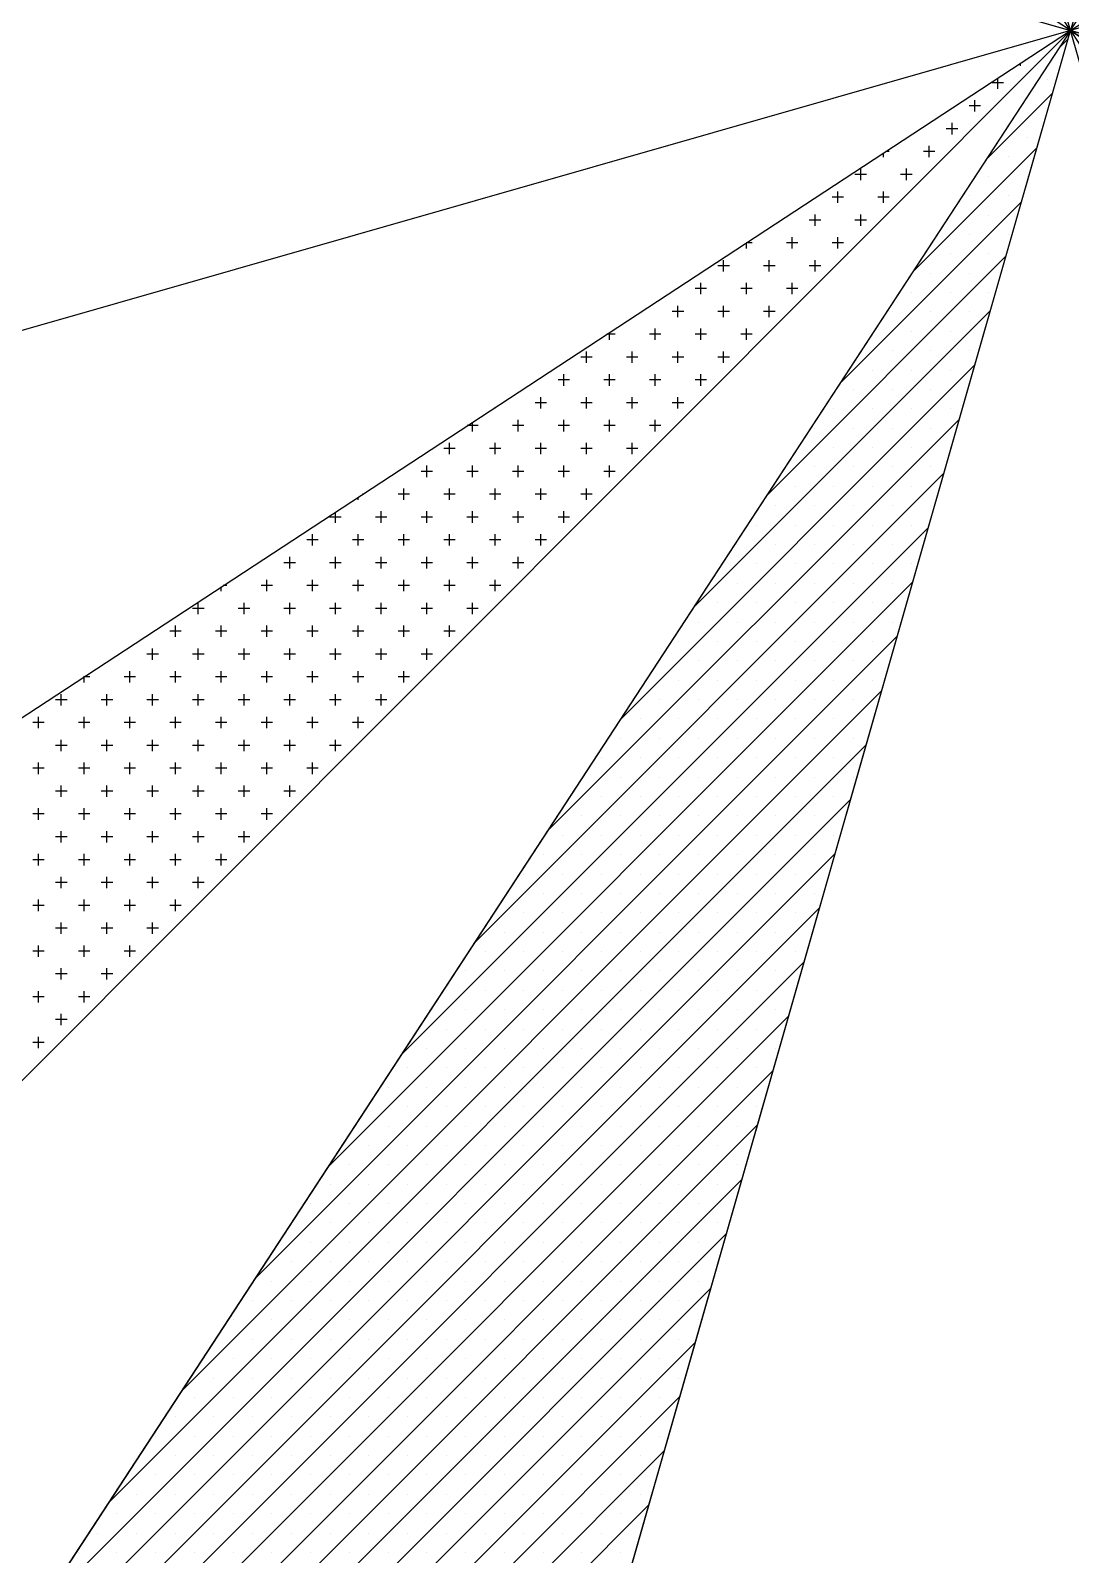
# Model space of a CAD drawing. Extents: x 17373 to 24759, y 49315 to 53755.
# Drawn here: x 18947 to 19573, y 50598 to 51515 of the extents above; entities that cross this region are included whole.
import ezdxf

# ---------------------------------------------------------------- set-up
doc = ezdxf.new("R2010")
doc.units = 0
doc.header["$LTSCALE"] = 10
doc.header["$MEASUREMENT"] = 0
doc.layers.get('0').update_dxf_attribs({"color": 3, "linetype": 'CONTINUOUS'})
doc.layers.add('7', color=7, linetype='CONTINUOUS')
doc.layers.add('BH', color=3, linetype='CONTINUOUS')

# ---------------------------------------------------------------- blocks, each defined once
blk = doc.blocks.new('*X6')
at = {"color": 0}
for p, q in [((726.5625, 1285.9375), (726.5625, 1289.0625)), ((739.0625, 1285.9375), (739.0625, 1289.0625)), ((751.5625, 1285.9375), (751.5625, 1289.0625)), ((764.0625, 1285.9375), (764.0625, 1289.0625)), ((776.5625, 1285.9375), (776.5625, 1289.0625)), ((789.0625, 1285.9375), (789.0625, 1289.0625)), ((801.5625, 1285.9375), (801.5625, 1289.0625)), ((814.0625, 1285.9375), (814.0625, 1289.0625)), ((725, 1287.5), (728.125, 1287.5)), ((737.5, 1287.5), (740.625, 1287.5)), ((750, 1287.5), (753.125, 1287.5)), ((762.5, 1287.5), (765.625, 1287.5)), ((775, 1287.5), (778.125, 1287.5)), ((787.5, 1287.5), (790.625, 1287.5)), ((800, 1287.5), (803.125, 1287.5)), ((812.5, 1287.5), (815.625, 1287.5)), ((731.25, 1281.25), (734.375, 1281.25)), ((732.8125, 1279.6875), (732.8125, 1282.8125)), ((743.75, 1281.25), (746.875, 1281.25)), ((745.3125, 1279.6875), (745.3125, 1282.8125)), ((756.25, 1281.25), (759.375, 1281.25)), ((757.8125, 1279.6875), (757.8125, 1282.8125)), ((768.75, 1281.25), (771.875, 1281.25)), ((770.3125, 1279.6875), (770.3125, 1282.8125)), ((781.25, 1281.25), (784.375, 1281.25)), ((782.8125, 1279.6875), (782.8125, 1282.8125)), ((793.75, 1281.25), (796.875, 1281.25)), ((795.3125, 1279.6875), (795.3125, 1282.8125)), ((806.25, 1281.25), (809.375, 1281.25)), ((807.8125, 1279.6875), (807.8125, 1282.8125)), ((818.75, 1281.25), (821.875, 1281.25)), ((820.3125, 1279.6875), (820.3125, 1282.8125)), ((739.0625, 1273.4375), (739.0625, 1276.5625)), ((751.5625, 1273.4375), (751.5625, 1276.5625)), ((764.0625, 1273.4375), (764.0625, 1276.5625)), ((776.5625, 1273.4375), (776.5625, 1276.5625)), ((789.0625, 1273.4375), (789.0625, 1276.5625)), ((801.5625, 1273.4375), (801.5625, 1276.5625)), ((814.0625, 1273.4375), (814.0625, 1276.5625)), ((737.5, 1275), (740.625, 1275)), ((750, 1275), (753.125, 1275)), ((762.5, 1275), (765.625, 1275)), ((775, 1275), (778.125, 1275)), ((787.5, 1275), (790.625, 1275)), ((800, 1275), (803.125, 1275)), ((812.5, 1275), (815.625, 1275)), ((825, 1275), (826.6598, 1275)), ((826.5625, 1273.4375), (826.5625, 1275.1485)), ((743.75, 1268.75), (746.875, 1268.75)), ((745.3125, 1267.1875), (745.3125, 1270.3125)), ((756.25, 1268.75), (759.375, 1268.75)), ((757.8125, 1267.1875), (757.8125, 1270.3125)), ((768.75, 1268.75), (771.875, 1268.75)), ((770.3125, 1267.1875), (770.3125, 1270.3125)), ((781.25, 1268.75), (784.375, 1268.75)), ((782.8125, 1267.1875), (782.8125, 1270.3125)), ((793.75, 1268.75), (796.875, 1268.75)), ((795.3125, 1267.1875), (795.3125, 1270.3125)), ((806.25, 1268.75), (809.375, 1268.75)), ((807.8125, 1267.1875), (807.8125, 1270.3125)), ((818.75, 1268.75), (821.875, 1268.75)), ((820.3125, 1267.1875), (820.3125, 1270.3125)), ((751.5625, 1260.9375), (751.5625, 1264.0625)), ((764.0625, 1260.9375), (764.0625, 1264.0625)), ((776.5625, 1260.9375), (776.5625, 1264.0625)), ((789.0625, 1260.9375), (789.0625, 1264.0625)), ((801.5625, 1260.9375), (801.5625, 1264.0625)), ((814.0625, 1260.9375), (814.0625, 1264.0625)), ((826.5625, 1260.9375), (826.5625, 1264.0625)), ((750, 1262.5), (753.125, 1262.5)), ((762.5, 1262.5), (765.625, 1262.5)), ((775, 1262.5), (778.125, 1262.5)), ((787.5, 1262.5), (790.625, 1262.5)), ((800, 1262.5), (803.125, 1262.5)), ((812.5, 1262.5), (815.625, 1262.5)), ((825, 1262.5), (828.125, 1262.5)), ((756.25, 1256.25), (759.375, 1256.25)), ((757.8125, 1254.6875), (757.8125, 1257.8125)), ((768.75, 1256.25), (771.875, 1256.25)), ((770.3125, 1254.6875), (770.3125, 1257.8125)), ((781.25, 1256.25), (784.375, 1256.25)), ((782.8125, 1254.6875), (782.8125, 1257.8125)), ((793.75, 1256.25), (796.875, 1256.25)), ((795.3125, 1254.6875), (795.3125, 1257.8125)), ((806.25, 1256.25), (809.375, 1256.25)), ((807.8125, 1254.6875), (807.8125, 1257.8125)), ((818.75, 1256.25), (821.875, 1256.25)), ((820.3125, 1254.6875), (820.3125, 1257.8125)), ((831.25, 1256.25), (834.375, 1256.25)), ((832.8125, 1254.6875), (832.8125, 1257.8125)), ((764.0625, 1248.4375), (764.0625, 1251.5625)), ((776.5625, 1248.4375), (776.5625, 1251.5625)), ((789.0625, 1248.4375), (789.0625, 1251.5625)), ((801.5625, 1248.4375), (801.5625, 1251.5625)), ((814.0625, 1248.4375), (814.0625, 1251.5625)), ((826.5625, 1248.4375), (826.5625, 1251.5625)), ((839.0625, 1248.4375), (839.0625, 1251.5625)), ((762.5, 1250), (765.625, 1250)), ((775, 1250), (778.125, 1250)), ((787.5, 1250), (790.625, 1250)), ((800, 1250), (803.125, 1250)), ((812.5, 1250), (815.625, 1250)), ((825, 1250), (828.125, 1250)), ((837.5, 1250), (840.625, 1250)), ((768.75, 1243.75), (771.875, 1243.75)), ((770.3125, 1242.1875), (770.3125, 1245.3125)), ((781.25, 1243.75), (784.375, 1243.75)), ((782.8125, 1242.1875), (782.8125, 1245.3125)), ((793.75, 1243.75), (796.875, 1243.75)), ((795.3125, 1242.1875), (795.3125, 1245.3125)), ((806.25, 1243.75), (809.375, 1243.75)), ((807.8125, 1242.1875), (807.8125, 1245.3125)), ((818.75, 1243.75), (821.875, 1243.75)), ((820.3125, 1242.1875), (820.3125, 1245.3125)), ((831.25, 1243.75), (834.375, 1243.75)), ((832.8125, 1242.1875), (832.8125, 1245.3125)), ((843.75, 1243.75), (846.875, 1243.75)), ((845.3125, 1242.1875), (845.3125, 1245.3125)), ((776.5625, 1235.9375), (776.5625, 1239.0625)), ((789.0625, 1235.9375), (789.0625, 1239.0625)), ((801.5625, 1235.9375), (801.5625, 1239.0625)), ((814.0625, 1235.9375), (814.0625, 1239.0625)), ((826.5625, 1235.9375), (826.5625, 1239.0625)), ((839.0625, 1235.9375), (839.0625, 1239.0625)), ((775, 1237.5), (778.125, 1237.5)), ((787.5, 1237.5), (790.625, 1237.5)), ((800, 1237.5), (803.125, 1237.5)), ((812.5, 1237.5), (815.625, 1237.5)), ((825, 1237.5), (828.125, 1237.5)), ((837.5, 1237.5), (840.625, 1237.5)), ((850, 1237.5), (851.2176, 1237.5)), ((851.5625, 1235.9375), (851.5625, 1236.9733)), ((781.25, 1231.25), (784.375, 1231.25)), ((782.8125, 1229.6875), (782.8125, 1232.8125)), ((793.75, 1231.25), (796.875, 1231.25)), ((795.3125, 1229.6875), (795.3125, 1232.8125)), ((806.25, 1231.25), (809.375, 1231.25)), ((807.8125, 1229.6875), (807.8125, 1232.8125)), ((818.75, 1231.25), (821.875, 1231.25)), ((820.3125, 1229.6875), (820.3125, 1232.8125)), ((831.25, 1231.25), (834.375, 1231.25)), ((832.8125, 1229.6875), (832.8125, 1232.8125)), ((843.75, 1231.25), (846.875, 1231.25)), ((845.3125, 1229.6875), (845.3125, 1232.8125)), ((789.0625, 1223.4375), (789.0625, 1226.5625)), ((801.5625, 1223.4375), (801.5625, 1226.5625)), ((814.0625, 1223.4375), (814.0625, 1226.5625)), ((826.5625, 1223.4375), (826.5625, 1226.5625)), ((839.0625, 1223.4375), (839.0625, 1226.5625)), ((851.5625, 1223.4375), (851.5625, 1226.5625)), ((787.5, 1225), (790.625, 1225)), ((800, 1225), (803.125, 1225)), ((812.5, 1225), (815.625, 1225)), ((825, 1225), (828.125, 1225)), ((837.5, 1225), (840.625, 1225)), ((850, 1225), (853.125, 1225)), ((793.75, 1218.75), (796.875, 1218.75)), ((795.3125, 1217.1875), (795.3125, 1220.3125)), ((806.25, 1218.75), (809.375, 1218.75)), ((807.8125, 1217.1875), (807.8125, 1220.3125)), ((818.75, 1218.75), (821.875, 1218.75)), ((820.3125, 1217.1875), (820.3125, 1220.3125)), ((831.25, 1218.75), (834.375, 1218.75)), ((832.8125, 1217.1875), (832.8125, 1220.3125)), ((843.75, 1218.75), (846.875, 1218.75)), ((845.3125, 1217.1875), (845.3125, 1220.3125)), ((856.25, 1218.75), (859.375, 1218.75)), ((857.8125, 1217.1875), (857.8125, 1220.3125)), ((801.5625, 1210.9375), (801.5625, 1214.0625)), ((814.0625, 1210.9375), (814.0625, 1214.0625)), ((826.5625, 1210.9375), (826.5625, 1214.0625)), ((839.0625, 1210.9375), (839.0625, 1214.0625)), ((851.5625, 1210.9375), (851.5625, 1214.0625)), ((864.0625, 1210.9375), (864.0625, 1214.0625)), ((800, 1212.5), (803.125, 1212.5)), ((812.5, 1212.5), (815.625, 1212.5)), ((825, 1212.5), (828.125, 1212.5)), ((837.5, 1212.5), (840.625, 1212.5)), ((850, 1212.5), (853.125, 1212.5)), ((862.5, 1212.5), (865.625, 1212.5)), ((806.25, 1206.25), (809.375, 1206.25)), ((807.8125, 1204.6875), (807.8125, 1207.8125)), ((818.75, 1206.25), (821.875, 1206.25)), ((820.3125, 1204.6875), (820.3125, 1207.8125)), ((831.25, 1206.25), (834.375, 1206.25)), ((832.8125, 1204.6875), (832.8125, 1207.8125)), ((843.75, 1206.25), (846.875, 1206.25)), ((845.3125, 1204.6875), (845.3125, 1207.8125)), ((856.25, 1206.25), (859.375, 1206.25)), ((857.8125, 1204.6875), (857.8125, 1207.8125)), ((868.75, 1206.25), (871.6824, 1206.25)), ((870.3125, 1204.6875), (870.3125, 1207.8125)), ((814.0625, 1198.4375), (814.0625, 1201.5625)), ((826.5625, 1198.4375), (826.5625, 1201.5625)), ((839.0625, 1198.4375), (839.0625, 1201.5625)), ((851.5625, 1198.4375), (851.5625, 1201.5625)), ((864.0625, 1198.4375), (864.0625, 1201.5625)), ((812.5, 1200), (815.625, 1200)), ((825, 1200), (828.125, 1200)), ((837.5, 1200), (840.625, 1200)), ((850, 1200), (853.125, 1200)), ((862.5, 1200), (865.625, 1200)), ((875, 1200), (875.7754, 1200)), ((876.5625, 1198.4375), (876.5625, 1198.7981)), ((818.75, 1193.75), (821.875, 1193.75)), ((820.3125, 1192.1875), (820.3125, 1195.3125)), ((831.25, 1193.75), (834.375, 1193.75)), ((832.8125, 1192.1875), (832.8125, 1195.3125)), ((843.75, 1193.75), (846.875, 1193.75)), ((845.3125, 1192.1875), (845.3125, 1195.3125)), ((856.25, 1193.75), (859.375, 1193.75)), ((857.8125, 1192.1875), (857.8125, 1195.3125)), ((868.75, 1193.75), (871.875, 1193.75)), ((870.3125, 1192.1875), (870.3125, 1195.3125)), ((826.5625, 1185.9375), (826.5625, 1189.0625)), ((839.0625, 1185.9375), (839.0625, 1189.0625)), ((851.5625, 1185.9375), (851.5625, 1189.0625)), ((864.0625, 1185.9375), (864.0625, 1189.0625)), ((876.5625, 1185.9375), (876.5625, 1189.0625)), ((825, 1187.5), (828.125, 1187.5)), ((837.5, 1187.5), (840.625, 1187.5)), ((850, 1187.5), (853.125, 1187.5)), ((862.5, 1187.5), (865.625, 1187.5)), ((875, 1187.5), (878.125, 1187.5)), ((831.25, 1181.25), (834.375, 1181.25)), ((832.8125, 1179.6875), (832.8125, 1182.8125)), ((843.75, 1181.25), (846.875, 1181.25)), ((845.3125, 1179.6875), (845.3125, 1182.8125)), ((856.25, 1181.25), (859.375, 1181.25)), ((857.8125, 1179.6875), (857.8125, 1182.8125)), ((868.75, 1181.25), (871.875, 1181.25)), ((870.3125, 1179.6875), (870.3125, 1182.8125)), ((881.25, 1181.25), (884.375, 1181.25)), ((882.8125, 1179.6875), (882.8125, 1182.8125)), ((839.0625, 1173.4375), (839.0625, 1176.5625)), ((851.5625, 1173.4375), (851.5625, 1176.5625)), ((864.0625, 1173.4375), (864.0625, 1176.5625)), ((876.5625, 1173.4375), (876.5625, 1176.5625)), ((889.0625, 1173.4375), (889.0625, 1176.5625)), ((837.5, 1175), (840.625, 1175)), ((850, 1175), (853.125, 1175)), ((862.5, 1175), (865.625, 1175)), ((875, 1175), (878.125, 1175)), ((887.5, 1175), (890.625, 1175)), ((843.75, 1168.75), (846.875, 1168.75)), ((845.3125, 1167.1875), (845.3125, 1170.3125)), ((856.25, 1168.75), (859.375, 1168.75)), ((857.8125, 1167.1875), (857.8125, 1170.3125)), ((868.75, 1168.75), (871.875, 1168.75)), ((870.3125, 1167.1875), (870.3125, 1170.3125)), ((881.25, 1168.75), (884.375, 1168.75)), ((882.8125, 1167.1875), (882.8125, 1170.3125)), ((893.75, 1168.75), (896.2402, 1168.75)), ((895.3125, 1167.1875), (895.3125, 1170.1667)), ((851.5625, 1160.9375), (851.5625, 1164.0625)), ((864.0625, 1160.9375), (864.0625, 1164.0625)), ((876.5625, 1160.9375), (876.5625, 1164.0625)), ((889.0625, 1160.9375), (889.0625, 1164.0625)), ((850, 1162.5), (853.125, 1162.5)), ((862.5, 1162.5), (865.625, 1162.5)), ((875, 1162.5), (878.125, 1162.5)), ((887.5, 1162.5), (890.625, 1162.5)), ((900, 1162.5), (900.3332, 1162.5)), ((856.25, 1156.25), (859.375, 1156.25)), ((857.8125, 1154.6875), (857.8125, 1157.8125)), ((868.75, 1156.25), (871.875, 1156.25)), ((870.3125, 1154.6875), (870.3125, 1157.8125)), ((881.25, 1156.25), (884.375, 1156.25)), ((882.8125, 1154.6875), (882.8125, 1157.8125)), ((893.75, 1156.25), (896.875, 1156.25)), ((895.3125, 1154.6875), (895.3125, 1157.8125)), ((864.0625, 1148.4375), (864.0625, 1151.5625)), ((876.5625, 1148.4375), (876.5625, 1151.5625)), ((889.0625, 1148.4375), (889.0625, 1151.5625)), ((901.5625, 1148.4375), (901.5625, 1151.5625)), ((862.5, 1150), (865.625, 1150)), ((875, 1150), (878.125, 1150)), ((887.5, 1150), (890.625, 1150)), ((900, 1150), (903.125, 1150)), ((868.75, 1143.75), (871.875, 1143.75)), ((870.3125, 1142.1875), (870.3125, 1145.3125)), ((881.25, 1143.75), (884.375, 1143.75)), ((882.8125, 1142.1875), (882.8125, 1145.3125)), ((893.75, 1143.75), (896.875, 1143.75)), ((895.3125, 1142.1875), (895.3125, 1145.3125)), ((906.25, 1143.75), (909.375, 1143.75)), ((907.8125, 1142.1875), (907.8125, 1145.3125)), ((876.5625, 1135.9375), (876.5625, 1139.0625)), ((889.0625, 1135.9375), (889.0625, 1139.0625)), ((901.5625, 1135.9375), (901.5625, 1139.0625)), ((914.0625, 1135.9375), (914.0625, 1139.0625)), ((875, 1137.5), (878.125, 1137.5)), ((887.5, 1137.5), (890.625, 1137.5)), ((900, 1137.5), (903.125, 1137.5)), ((912.5, 1137.5), (915.625, 1137.5)), ((881.25, 1131.25), (884.375, 1131.25)), ((882.8125, 1129.6875), (882.8125, 1132.8125)), ((893.75, 1131.25), (896.875, 1131.25)), ((895.3125, 1129.6875), (895.3125, 1132.8125)), ((906.25, 1131.25), (909.375, 1131.25)), ((907.8125, 1129.6875), (907.8125, 1132.8125)), ((918.75, 1131.25), (920.798, 1131.25)), ((920.3125, 1129.6875), (920.3125, 1131.9914)), ((889.0625, 1123.4375), (889.0625, 1126.5625)), ((901.5625, 1123.4375), (901.5625, 1126.5625)), ((914.0625, 1123.4375), (914.0625, 1126.5625)), ((887.5, 1125), (890.625, 1125)), ((900, 1125), (903.125, 1125)), ((912.5, 1125), (915.625, 1125)), ((893.75, 1118.75), (896.875, 1118.75)), ((895.3125, 1117.1875), (895.3125, 1120.3125)), ((906.25, 1118.75), (909.375, 1118.75)), ((907.8125, 1117.1875), (907.8125, 1120.3125)), ((918.75, 1118.75), (921.875, 1118.75)), ((920.3125, 1117.1875), (920.3125, 1120.3125)), ((901.5625, 1110.9375), (901.5625, 1114.0625)), ((914.0625, 1110.9375), (914.0625, 1114.0625)), ((926.5625, 1110.9375), (926.5625, 1114.0625)), ((900, 1112.5), (903.125, 1112.5)), ((912.5, 1112.5), (915.625, 1112.5)), ((925, 1112.5), (928.125, 1112.5)), ((906.25, 1106.25), (909.375, 1106.25)), ((907.8125, 1104.6875), (907.8125, 1107.8125)), ((918.75, 1106.25), (921.875, 1106.25)), ((920.3125, 1104.6875), (920.3125, 1107.8125)), ((931.25, 1106.25), (934.375, 1106.25)), ((932.8125, 1104.6875), (932.8125, 1107.8125)), ((914.0625, 1098.4375), (914.0625, 1101.5625)), ((926.5625, 1098.4375), (926.5625, 1101.5625)), ((939.0625, 1098.4375), (939.0625, 1101.5625)), ((912.5, 1100), (915.625, 1100)), ((925, 1100), (928.125, 1100)), ((937.5, 1100), (940.625, 1100)), ((918.75, 1093.75), (921.875, 1093.75)), ((920.3125, 1092.1875), (920.3125, 1095.3125)), ((931.25, 1093.75), (934.375, 1093.75)), ((932.8125, 1092.1875), (932.8125, 1095.3125)), ((943.75, 1093.75), (945.3559, 1093.75)), ((945.3125, 1092.1875), (945.3125, 1093.8162)), ((926.5625, 1085.9375), (926.5625, 1089.0625)), ((939.0625, 1085.9375), (939.0625, 1089.0625)), ((925, 1087.5), (928.125, 1087.5)), ((937.5, 1087.5), (940.625, 1087.5)), ((931.25, 1081.25), (934.375, 1081.25)), ((932.8125, 1079.6875), (932.8125, 1082.8125)), ((943.75, 1081.25), (946.875, 1081.25)), ((945.3125, 1079.6875), (945.3125, 1082.8125)), ((939.0625, 1073.4375), (939.0625, 1076.5625)), ((951.5625, 1073.4375), (951.5625, 1076.5625)), ((937.5, 1075), (940.625, 1075)), ((950, 1075), (953.125, 1075)), ((943.75, 1068.75), (946.875, 1068.75)), ((945.3125, 1067.1875), (945.3125, 1070.3125)), ((956.25, 1068.75), (959.375, 1068.75)), ((957.8125, 1067.1875), (957.8125, 1070.3125)), ((951.5625, 1060.9375), (951.5625, 1064.0625)), ((964.0625, 1060.9375), (964.0625, 1064.0625)), ((950, 1062.5), (953.125, 1062.5)), ((962.5, 1062.5), (965.625, 1062.5)), ((956.25, 1056.25), (959.375, 1056.25)), ((957.8125, 1054.6875), (957.8125, 1057.8125)), ((968.75, 1056.25), (969.9137, 1056.25)), ((970.3125, 1054.6875), (970.3125, 1055.641)), ((964.0625, 1048.4375), (964.0625, 1051.5625)), ((962.5, 1050), (965.625, 1050)), ((968.75, 1043.75), (971.875, 1043.75)), ((970.3125, 1042.1875), (970.3125, 1045.3125)), ((976.5625, 1035.9375), (976.5625, 1039.0625)), ((975, 1037.5), (978.125, 1037.5)), ((981.25, 1031.25), (984.375, 1031.25)), ((982.8125, 1029.6875), (982.8125, 1032.8125)), ((989.0625, 1023.4375), (989.0625, 1026.5625)), ((987.5, 1025), (990.3785, 1025)), ((993.75, 1018.75), (994.4715, 1018.75)), ((995.3125, 1017.1875), (995.3125, 1017.4658))]:
    blk.add_line(p, q, dxfattribs=at)
blk = doc.blocks.new('*X9')
at = {"color": 0}
for p, q in [((1000.31, 1000.31), (1002.77, 1002.77)), ((997.02, 991.72), (997.02, 991.72)), ((980.29, 969.68), (998.52, 987.91)), ((991.72, 986.41), (991.72, 986.41)), ((991.72, 975.81), (991.72, 975.81)), ((960.26, 939.05), (994.27, 973.06)), ((986.41, 970.5), (986.41, 970.5)), ((981.11, 965.2), (981.11, 965.2)), ((991.72, 965.2), (991.72, 965.2)), ((975.81, 959.9), (975.81, 959.9)), ((986.41, 959.9), (986.41, 959.9)), ((940.24, 908.42), (990.02, 958.2)), ((970.5, 954.59), (970.5, 954.59)), ((981.11, 954.59), (981.11, 954.59)), ((975.81, 949.29), (975.81, 949.29)), ((986.41, 949.29), (986.41, 949.29)), ((920.21, 877.79), (985.77, 943.35)), ((970.5, 943.99), (970.5, 943.99)), ((981.11, 943.99), (981.11, 943.99)), ((965.2, 938.68), (965.2, 938.68)), ((975.81, 938.68), (975.81, 938.68)), ((959.9, 933.38), (959.9, 933.38)), ((970.5, 933.38), (970.5, 933.38)), ((981.11, 933.38), (981.11, 933.38)), ((900.19, 847.16), (981.52, 928.49)), ((954.59, 928.08), (954.59, 928.08)), ((965.2, 928.08), (965.2, 928.08)), ((975.81, 928.08), (975.81, 928.08)), ((959.9, 922.77), (959.9, 922.77)), ((970.5, 922.77), (970.5, 922.77)), ((954.59, 917.47), (954.59, 917.47)), ((965.2, 917.47), (965.2, 917.47)), ((975.81, 917.47), (975.81, 917.47)), ((880.16, 816.52), (977.27, 913.64)), ((949.29, 912.17), (949.29, 912.17)), ((959.9, 912.17), (959.9, 912.17)), ((970.5, 912.17), (970.5, 912.17)), ((943.99, 906.86), (943.99, 906.86)), ((954.59, 906.86), (954.59, 906.86)), ((965.2, 906.86), (965.2, 906.86)), ((938.68, 901.56), (938.68, 901.56)), ((949.29, 901.56), (949.29, 901.56)), ((959.9, 901.56), (959.9, 901.56)), ((970.5, 901.56), (970.5, 901.56)), ((860.14, 785.89), (973.03, 898.78)), ((933.38, 896.26), (933.38, 896.26)), ((943.99, 896.26), (943.99, 896.26)), ((954.59, 896.26), (954.59, 896.26)), ((965.2, 896.26), (965.2, 896.26)), ((938.68, 890.95), (938.68, 890.95)), ((949.29, 890.95), (949.29, 890.95)), ((959.9, 890.95), (959.9, 890.95)), ((970.5, 890.95), (970.5, 890.95)), ((933.38, 885.65), (933.38, 885.65)), ((943.99, 885.65), (943.99, 885.65)), ((954.59, 885.65), (954.59, 885.65)), ((965.2, 885.65), (965.2, 885.65)), ((840.11, 755.26), (968.78, 883.93)), ((928.08, 880.35), (928.08, 880.35)), ((938.68, 880.35), (938.68, 880.35)), ((949.29, 880.35), (949.29, 880.35)), ((959.9, 880.35), (959.9, 880.35)), ((922.77, 875.04), (922.77, 875.04)), ((933.38, 875.04), (933.38, 875.04)), ((943.99, 875.04), (943.99, 875.04)), ((954.59, 875.04), (954.59, 875.04)), ((965.2, 875.04), (965.2, 875.04)), ((820.09, 724.63), (964.53, 869.07)), ((917.47, 869.74), (917.47, 869.74)), ((928.08, 869.74), (928.08, 869.74)), ((938.68, 869.74), (938.68, 869.74)), ((949.29, 869.74), (949.29, 869.74)), ((959.9, 869.74), (959.9, 869.74)), ((912.17, 864.44), (912.17, 864.44)), ((922.77, 864.44), (922.77, 864.44)), ((933.38, 864.44), (933.38, 864.44)), ((943.99, 864.44), (943.99, 864.44)), ((954.59, 864.44), (954.59, 864.44)), ((917.47, 859.13), (917.47, 859.13)), ((928.08, 859.13), (928.08, 859.13)), ((938.68, 859.13), (938.68, 859.13)), ((949.29, 859.13), (949.29, 859.13)), ((959.9, 859.13), (959.9, 859.13)), ((800.07, 694), (960.28, 854.22)), ((912.17, 853.83), (912.17, 853.83)), ((922.77, 853.83), (922.77, 853.83)), ((933.38, 853.83), (933.38, 853.83)), ((943.99, 853.83), (943.99, 853.83)), ((954.59, 853.83), (954.59, 853.83)), ((906.86, 848.53), (906.86, 848.53)), ((917.47, 848.53), (917.47, 848.53)), ((928.08, 848.53), (928.08, 848.53)), ((938.68, 848.53), (938.68, 848.53)), ((949.29, 848.53), (949.29, 848.53)), ((901.56, 843.22), (901.56, 843.22)), ((912.17, 843.22), (912.17, 843.22)), ((922.77, 843.22), (922.77, 843.22)), ((933.38, 843.22), (933.38, 843.22)), ((943.99, 843.22), (943.99, 843.22)), ((954.59, 843.22), (954.59, 843.22)), ((780.04, 663.37), (956.03, 839.36)), ((896.26, 837.92), (896.26, 837.92)), ((906.86, 837.92), (906.86, 837.92)), ((917.47, 837.92), (917.47, 837.92)), ((928.08, 837.92), (928.08, 837.92)), ((938.68, 837.92), (938.68, 837.92)), ((949.29, 837.92), (949.29, 837.92)), ((890.95, 832.62), (890.95, 832.62)), ((901.56, 832.62), (901.56, 832.62)), ((912.17, 832.62), (912.17, 832.62)), ((922.77, 832.62), (922.77, 832.62)), ((933.38, 832.62), (933.38, 832.62)), ((943.99, 832.62), (943.99, 832.62)), ((896.26, 827.31), (896.26, 827.31)), ((906.86, 827.31), (906.86, 827.31)), ((917.47, 827.31), (917.47, 827.31)), ((928.08, 827.31), (928.08, 827.31)), ((938.68, 827.31), (938.68, 827.31)), ((949.29, 827.31), (949.29, 827.31)), ((760.02, 632.74), (951.78, 824.51)), ((890.95, 822.01), (890.95, 822.01)), ((901.56, 822.01), (901.56, 822.01)), ((912.17, 822.01), (912.17, 822.01)), ((922.77, 822.01), (922.77, 822.01)), ((933.38, 822.01), (933.38, 822.01)), ((943.99, 822.01), (943.99, 822.01)), ((885.65, 816.71), (885.65, 816.71)), ((896.26, 816.71), (896.26, 816.71)), ((906.86, 816.71), (906.86, 816.71)), ((917.47, 816.71), (917.47, 816.71)), ((928.08, 816.71), (928.08, 816.71)), ((938.68, 816.71), (938.68, 816.71)), ((949.29, 816.71), (949.29, 816.71)), ((739.99, 602.11), (947.54, 809.65)), ((880.35, 811.41), (880.35, 811.41)), ((890.95, 811.41), (890.95, 811.41)), ((901.56, 811.41), (901.56, 811.41)), ((912.17, 811.41), (912.17, 811.41)), ((922.77, 811.41), (922.77, 811.41)), ((933.38, 811.41), (933.38, 811.41)), ((943.99, 811.41), (943.99, 811.41)), ((875.04, 806.1), (875.04, 806.1)), ((885.65, 806.1), (885.65, 806.1)), ((896.26, 806.1), (896.26, 806.1)), ((906.86, 806.1), (906.86, 806.1)), ((917.47, 806.1), (917.47, 806.1)), ((928.08, 806.1), (928.08, 806.1)), ((938.68, 806.1), (938.68, 806.1)), ((880.35, 800.8), (880.35, 800.8)), ((890.95, 800.8), (890.95, 800.8)), ((901.56, 800.8), (901.56, 800.8)), ((912.17, 800.8), (912.17, 800.8)), ((922.77, 800.8), (922.77, 800.8)), ((933.38, 800.8), (933.38, 800.8)), ((943.99, 800.8), (943.99, 800.8)), ((719.97, 571.47), (943.29, 794.8)), ((875.04, 795.5), (875.04, 795.5)), ((885.65, 795.5), (885.65, 795.5)), ((896.26, 795.5), (896.26, 795.5)), ((906.86, 795.5), (906.86, 795.5)), ((917.47, 795.5), (917.47, 795.5)), ((928.08, 795.5), (928.08, 795.5)), ((938.68, 795.5), (938.68, 795.5)), ((869.74, 790.19), (869.74, 790.19)), ((880.35, 790.19), (880.35, 790.19)), ((890.95, 790.19), (890.95, 790.19)), ((901.56, 790.19), (901.56, 790.19)), ((912.17, 790.19), (912.17, 790.19)), ((922.77, 790.19), (922.77, 790.19)), ((933.38, 790.19), (933.38, 790.19)), ((864.44, 784.89), (864.44, 784.89)), ((875.04, 784.89), (875.04, 784.89)), ((885.65, 784.89), (885.65, 784.89)), ((896.26, 784.89), (896.26, 784.89)), ((906.86, 784.89), (906.86, 784.89)), ((917.47, 784.89), (917.47, 784.89)), ((928.08, 784.89), (928.08, 784.89)), ((938.68, 784.89), (938.68, 784.89)), ((699.94, 540.84), (939.04, 779.94)), ((859.13, 779.59), (859.13, 779.59)), ((869.74, 779.59), (869.74, 779.59)), ((880.35, 779.59), (880.35, 779.59)), ((890.95, 779.59), (890.95, 779.59)), ((901.56, 779.59), (901.56, 779.59)), ((912.17, 779.59), (912.17, 779.59)), ((922.77, 779.59), (922.77, 779.59)), ((933.38, 779.59), (933.38, 779.59)), ((853.83, 774.28), (853.83, 774.28)), ((864.44, 774.28), (864.44, 774.28)), ((875.04, 774.28), (875.04, 774.28)), ((885.65, 774.28), (885.65, 774.28)), ((896.26, 774.28), (896.26, 774.28)), ((906.86, 774.28), (906.86, 774.28)), ((917.47, 774.28), (917.47, 774.28)), ((928.08, 774.28), (928.08, 774.28)), ((859.13, 768.98), (859.13, 768.98)), ((869.74, 768.98), (869.74, 768.98)), ((880.35, 768.98), (880.35, 768.98)), ((890.95, 768.98), (890.95, 768.98)), ((901.56, 768.98), (901.56, 768.98)), ((912.17, 768.98), (912.17, 768.98)), ((922.77, 768.98), (922.77, 768.98)), ((933.38, 768.98), (933.38, 768.98)), ((679.92, 510.21), (934.79, 765.09)), ((853.83, 763.68), (853.83, 763.68)), ((864.44, 763.68), (864.44, 763.68)), ((875.04, 763.68), (875.04, 763.68)), ((885.65, 763.68), (885.65, 763.68)), ((896.26, 763.68), (896.26, 763.68)), ((906.86, 763.68), (906.86, 763.68)), ((917.47, 763.68), (917.47, 763.68)), ((928.08, 763.68), (928.08, 763.68)), ((848.53, 758.37), (848.53, 758.37)), ((859.13, 758.37), (859.13, 758.37)), ((869.74, 758.37), (869.74, 758.37)), ((880.35, 758.37), (880.35, 758.37)), ((890.95, 758.37), (890.95, 758.37)), ((901.56, 758.37), (901.56, 758.37)), ((912.17, 758.37), (912.17, 758.37)), ((922.77, 758.37), (922.77, 758.37)), ((843.22, 753.07), (843.22, 753.07)), ((853.83, 753.07), (853.83, 753.07)), ((864.44, 753.07), (864.44, 753.07)), ((875.04, 753.07), (875.04, 753.07)), ((885.65, 753.07), (885.65, 753.07)), ((896.26, 753.07), (896.26, 753.07)), ((906.86, 753.07), (906.86, 753.07)), ((917.47, 753.07), (917.47, 753.07)), ((928.08, 753.07), (928.08, 753.07)), ((659.89, 479.58), (930.54, 750.23)), ((837.92, 747.77), (837.92, 747.77)), ((848.53, 747.77), (848.53, 747.77)), ((859.13, 747.77), (859.13, 747.77)), ((869.74, 747.77), (869.74, 747.77)), ((880.35, 747.77), (880.35, 747.77)), ((890.95, 747.77), (890.95, 747.77)), ((901.56, 747.77), (901.56, 747.77)), ((912.17, 747.77), (912.17, 747.77)), ((922.77, 747.77), (922.77, 747.77)), ((832.62, 742.46), (832.62, 742.46)), ((843.22, 742.46), (843.22, 742.46)), ((853.83, 742.46), (853.83, 742.46)), ((864.44, 742.46), (864.44, 742.46)), ((875.04, 742.46), (875.04, 742.46)), ((885.65, 742.46), (885.65, 742.46)), ((896.26, 742.46), (896.26, 742.46)), ((906.86, 742.46), (906.86, 742.46)), ((917.47, 742.46), (917.47, 742.46)), ((928.08, 742.46), (928.08, 742.46)), ((674.37, 483.46), (926.29, 735.38)), ((837.92, 737.16), (837.92, 737.16)), ((848.53, 737.16), (848.53, 737.16)), ((859.13, 737.16), (859.13, 737.16)), ((869.74, 737.16), (869.74, 737.16)), ((880.35, 737.16), (880.35, 737.16)), ((890.95, 737.16), (890.95, 737.16)), ((901.56, 737.16), (901.56, 737.16)), ((912.17, 737.16), (912.17, 737.16)), ((922.77, 737.16), (922.77, 737.16)), ((832.62, 731.86), (832.62, 731.86)), ((843.22, 731.86), (843.22, 731.86)), ((853.83, 731.86), (853.83, 731.86)), ((864.44, 731.86), (864.44, 731.86)), ((875.04, 731.86), (875.04, 731.86)), ((885.65, 731.86), (885.65, 731.86)), ((896.26, 731.86), (896.26, 731.86)), ((906.86, 731.86), (906.86, 731.86)), ((917.47, 731.86), (917.47, 731.86)), ((827.31, 726.55), (827.31, 726.55)), ((837.92, 726.55), (837.92, 726.55)), ((848.53, 726.55), (848.53, 726.55)), ((859.13, 726.55), (859.13, 726.55)), ((869.74, 726.55), (869.74, 726.55)), ((880.35, 726.55), (880.35, 726.55)), ((890.95, 726.55), (890.95, 726.55)), ((901.56, 726.55), (901.56, 726.55)), ((912.17, 726.55), (912.17, 726.55)), ((922.77, 726.55), (922.77, 726.55)), ((693.51, 491.98), (922.05, 720.52)), ((822.01, 721.25), (822.01, 721.25)), ((832.62, 721.25), (832.62, 721.25)), ((843.22, 721.25), (843.22, 721.25)), ((853.83, 721.25), (853.83, 721.25)), ((864.44, 721.25), (864.44, 721.25)), ((875.04, 721.25), (875.04, 721.25)), ((885.65, 721.25), (885.65, 721.25)), ((896.26, 721.25), (896.26, 721.25)), ((906.86, 721.25), (906.86, 721.25)), ((917.47, 721.25), (917.47, 721.25)), ((816.71, 715.95), (816.71, 715.95)), ((827.31, 715.95), (827.31, 715.95)), ((837.92, 715.95), (837.92, 715.95)), ((848.53, 715.95), (848.53, 715.95)), ((859.13, 715.95), (859.13, 715.95)), ((869.74, 715.95), (869.74, 715.95)), ((880.35, 715.95), (880.35, 715.95)), ((890.95, 715.95), (890.95, 715.95)), ((901.56, 715.95), (901.56, 715.95)), ((912.17, 715.95), (912.17, 715.95)), ((811.41, 710.64), (811.41, 710.64)), ((822.01, 710.64), (822.01, 710.64)), ((832.62, 710.64), (832.62, 710.64)), ((843.22, 710.64), (843.22, 710.64)), ((853.83, 710.64), (853.83, 710.64)), ((864.44, 710.64), (864.44, 710.64)), ((875.04, 710.64), (875.04, 710.64)), ((885.65, 710.64), (885.65, 710.64)), ((896.26, 710.64), (896.26, 710.64)), ((906.86, 710.64), (906.86, 710.64)), ((917.47, 710.64), (917.47, 710.64)), ((712.64, 500.51), (917.8, 705.67)), ((816.71, 705.34), (816.71, 705.34)), ((827.31, 705.34), (827.31, 705.34)), ((837.92, 705.34), (837.92, 705.34)), ((848.53, 705.34), (848.53, 705.34)), ((859.13, 705.34), (859.13, 705.34)), ((869.74, 705.34), (869.74, 705.34)), ((880.35, 705.34), (880.35, 705.34)), ((890.95, 705.34), (890.95, 705.34)), ((901.56, 705.34), (901.56, 705.34)), ((912.17, 705.34), (912.17, 705.34)), ((811.41, 700.04), (811.41, 700.04)), ((822.01, 700.04), (822.01, 700.04)), ((832.62, 700.04), (832.62, 700.04)), ((843.22, 700.04), (843.22, 700.04)), ((853.83, 700.04), (853.83, 700.04)), ((864.44, 700.04), (864.44, 700.04)), ((875.04, 700.04), (875.04, 700.04)), ((885.65, 700.04), (885.65, 700.04)), ((896.26, 700.04), (896.26, 700.04)), ((906.86, 700.04), (906.86, 700.04)), ((806.1, 694.73), (806.1, 694.73)), ((816.71, 694.73), (816.71, 694.73)), ((827.31, 694.73), (827.31, 694.73)), ((837.92, 694.73), (837.92, 694.73)), ((848.53, 694.73), (848.53, 694.73)), ((859.13, 694.73), (859.13, 694.73)), ((869.74, 694.73), (869.74, 694.73)), ((880.35, 694.73), (880.35, 694.73)), ((890.95, 694.73), (890.95, 694.73)), ((901.56, 694.73), (901.56, 694.73)), ((912.17, 694.73), (912.17, 694.73)), ((731.77, 509.03), (913.55, 690.81)), ((800.8, 689.43), (800.8, 689.43)), ((811.41, 689.43), (811.41, 689.43)), ((822.01, 689.43), (822.01, 689.43)), ((832.62, 689.43), (832.62, 689.43)), ((843.22, 689.43), (843.22, 689.43)), ((853.83, 689.43), (853.83, 689.43)), ((864.44, 689.43), (864.44, 689.43)), ((875.04, 689.43), (875.04, 689.43)), ((885.65, 689.43), (885.65, 689.43)), ((896.26, 689.43), (896.26, 689.43)), ((906.86, 689.43), (906.86, 689.43)), ((795.5, 684.13), (795.5, 684.13)), ((806.1, 684.13), (806.1, 684.13)), ((816.71, 684.13), (816.71, 684.13)), ((827.31, 684.13), (827.31, 684.13)), ((837.92, 684.13), (837.92, 684.13)), ((848.53, 684.13), (848.53, 684.13)), ((859.13, 684.13), (859.13, 684.13)), ((869.74, 684.13), (869.74, 684.13)), ((880.35, 684.13), (880.35, 684.13)), ((890.95, 684.13), (890.95, 684.13)), ((901.56, 684.13), (901.56, 684.13)), ((750.9, 517.56), (909.3, 675.96)), ((790.19, 678.82), (790.19, 678.82)), ((800.8, 678.82), (800.8, 678.82)), ((811.41, 678.82), (811.41, 678.82)), ((822.01, 678.82), (822.01, 678.82)), ((832.62, 678.82), (832.62, 678.82)), ((843.22, 678.82), (843.22, 678.82)), ((853.83, 678.82), (853.83, 678.82)), ((864.44, 678.82), (864.44, 678.82)), ((875.04, 678.82), (875.04, 678.82)), ((885.65, 678.82), (885.65, 678.82)), ((896.26, 678.82), (896.26, 678.82)), ((906.86, 678.82), (906.86, 678.82)), ((795.5, 673.52), (795.5, 673.52)), ((806.1, 673.52), (806.1, 673.52)), ((816.71, 673.52), (816.71, 673.52)), ((827.31, 673.52), (827.31, 673.52)), ((837.92, 673.52), (837.92, 673.52)), ((848.53, 673.52), (848.53, 673.52)), ((859.13, 673.52), (859.13, 673.52)), ((869.74, 673.52), (869.74, 673.52)), ((880.35, 673.52), (880.35, 673.52)), ((890.95, 673.52), (890.95, 673.52)), ((901.56, 673.52), (901.56, 673.52)), ((790.19, 668.22), (790.19, 668.22)), ((800.8, 668.22), (800.8, 668.22)), ((811.41, 668.22), (811.41, 668.22)), ((822.01, 668.22), (822.01, 668.22)), ((832.62, 668.22), (832.62, 668.22)), ((843.22, 668.22), (843.22, 668.22)), ((853.83, 668.22), (853.83, 668.22)), ((864.44, 668.22), (864.44, 668.22)), ((875.04, 668.22), (875.04, 668.22)), ((885.65, 668.22), (885.65, 668.22)), ((896.26, 668.22), (896.26, 668.22)), ((906.86, 668.22), (906.86, 668.22)), ((770.04, 526.09), (905.05, 661.1)), ((784.89, 662.91), (784.89, 662.91)), ((795.5, 662.91), (795.5, 662.91)), ((806.1, 662.91), (806.1, 662.91)), ((816.71, 662.91), (816.71, 662.91)), ((827.31, 662.91), (827.31, 662.91)), ((837.92, 662.91), (837.92, 662.91)), ((848.53, 662.91), (848.53, 662.91)), ((859.13, 662.91), (859.13, 662.91)), ((869.74, 662.91), (869.74, 662.91)), ((880.35, 662.91), (880.35, 662.91)), ((890.95, 662.91), (890.95, 662.91)), ((901.56, 662.91), (901.56, 662.91)), ((779.59, 657.61), (779.59, 657.61)), ((790.19, 657.61), (790.19, 657.61)), ((800.8, 657.61), (800.8, 657.61)), ((811.41, 657.61), (811.41, 657.61)), ((822.01, 657.61), (822.01, 657.61)), ((832.62, 657.61), (832.62, 657.61)), ((843.22, 657.61), (843.22, 657.61)), ((853.83, 657.61), (853.83, 657.61)), ((864.44, 657.61), (864.44, 657.61)), ((875.04, 657.61), (875.04, 657.61)), ((885.65, 657.61), (885.65, 657.61)), ((896.26, 657.61), (896.26, 657.61)), ((774.28, 652.31), (774.28, 652.31)), ((784.89, 652.31), (784.89, 652.31)), ((795.5, 652.31), (795.5, 652.31)), ((806.1, 652.31), (806.1, 652.31)), ((816.71, 652.31), (816.71, 652.31)), ((827.31, 652.31), (827.31, 652.31)), ((837.92, 652.31), (837.92, 652.31)), ((848.53, 652.31), (848.53, 652.31)), ((859.13, 652.31), (859.13, 652.31)), ((869.74, 652.31), (869.74, 652.31)), ((880.35, 652.31), (880.35, 652.31)), ((890.95, 652.31), (890.95, 652.31)), ((901.56, 652.31), (901.56, 652.31)), ((779.59, 647), (779.59, 647)), ((790.19, 647), (790.19, 647)), ((800.8, 647), (800.8, 647)), ((811.41, 647), (811.41, 647)), ((822.01, 647), (822.01, 647)), ((832.62, 647), (832.62, 647)), ((843.22, 647), (843.22, 647)), ((853.83, 647), (853.83, 647)), ((864.44, 647), (864.44, 647)), ((875.04, 647), (875.04, 647)), ((885.65, 647), (885.65, 647)), ((896.26, 647), (896.26, 647)), ((789.17, 534.61), (900.8, 646.25)), ((774.28, 641.7), (774.28, 641.7)), ((784.89, 641.7), (784.89, 641.7)), ((795.5, 641.7), (795.5, 641.7)), ((806.1, 641.7), (806.1, 641.7)), ((816.71, 641.7), (816.71, 641.7)), ((827.31, 641.7), (827.31, 641.7)), ((837.92, 641.7), (837.92, 641.7)), ((848.53, 641.7), (848.53, 641.7)), ((859.13, 641.7), (859.13, 641.7)), ((869.74, 641.7), (869.74, 641.7)), ((880.35, 641.7), (880.35, 641.7)), ((890.95, 641.7), (890.95, 641.7)), ((768.98, 636.4), (768.98, 636.4)), ((779.59, 636.4), (779.59, 636.4)), ((790.19, 636.4), (790.19, 636.4)), ((800.8, 636.4), (800.8, 636.4)), ((811.41, 636.4), (811.41, 636.4)), ((822.01, 636.4), (822.01, 636.4)), ((832.62, 636.4), (832.62, 636.4)), ((843.22, 636.4), (843.22, 636.4)), ((853.83, 636.4), (853.83, 636.4)), ((864.44, 636.4), (864.44, 636.4)), ((875.04, 636.4), (875.04, 636.4)), ((885.65, 636.4), (885.65, 636.4)), ((896.26, 636.4), (896.26, 636.4)), ((763.68, 631.09), (763.68, 631.09)), ((774.28, 631.09), (774.28, 631.09)), ((784.89, 631.09), (784.89, 631.09)), ((795.5, 631.09), (795.5, 631.09)), ((806.1, 631.09), (806.1, 631.09)), ((808.3, 543.14), (896.56, 631.39)), ((816.71, 631.09), (816.71, 631.09)), ((827.31, 631.09), (827.31, 631.09)), ((837.92, 631.09), (837.92, 631.09)), ((848.53, 631.09), (848.53, 631.09)), ((859.13, 631.09), (859.13, 631.09)), ((869.74, 631.09), (869.74, 631.09)), ((880.35, 631.09), (880.35, 631.09)), ((890.95, 631.09), (890.95, 631.09)), ((758.37, 625.79), (758.37, 625.79)), ((768.98, 625.79), (768.98, 625.79)), ((779.59, 625.79), (779.59, 625.79)), ((790.19, 625.79), (790.19, 625.79)), ((800.8, 625.79), (800.8, 625.79)), ((811.41, 625.79), (811.41, 625.79)), ((822.01, 625.79), (822.01, 625.79)), ((832.62, 625.79), (832.62, 625.79)), ((843.22, 625.79), (843.22, 625.79)), ((853.83, 625.79), (853.83, 625.79)), ((864.44, 625.79), (864.44, 625.79)), ((875.04, 625.79), (875.04, 625.79)), ((885.65, 625.79), (885.65, 625.79)), ((753.07, 620.49), (753.07, 620.49)), ((763.68, 620.49), (763.68, 620.49)), ((774.28, 620.49), (774.28, 620.49)), ((784.89, 620.49), (784.89, 620.49)), ((795.5, 620.49), (795.5, 620.49)), ((806.1, 620.49), (806.1, 620.49)), ((816.71, 620.49), (816.71, 620.49)), ((827.31, 620.49), (827.31, 620.49)), ((837.92, 620.49), (837.92, 620.49)), ((848.53, 620.49), (848.53, 620.49)), ((859.13, 620.49), (859.13, 620.49)), ((869.74, 620.49), (869.74, 620.49)), ((880.35, 620.49), (880.35, 620.49)), ((890.95, 620.49), (890.95, 620.49)), ((758.37, 615.18), (758.37, 615.18)), ((768.98, 615.18), (768.98, 615.18)), ((779.59, 615.18), (779.59, 615.18)), ((790.19, 615.18), (790.19, 615.18)), ((800.8, 615.18), (800.8, 615.18)), ((811.41, 615.18), (811.41, 615.18)), ((822.01, 615.18), (822.01, 615.18)), ((827.44, 551.66), (892.31, 616.54)), ((832.62, 615.18), (832.62, 615.18)), ((843.22, 615.18), (843.22, 615.18)), ((853.83, 615.18), (853.83, 615.18)), ((864.44, 615.18), (864.44, 615.18)), ((875.04, 615.18), (875.04, 615.18)), ((885.65, 615.18), (885.65, 615.18)), ((753.07, 609.88), (753.07, 609.88)), ((763.68, 609.88), (763.68, 609.88)), ((774.28, 609.88), (774.28, 609.88)), ((784.89, 609.88), (784.89, 609.88)), ((795.5, 609.88), (795.5, 609.88)), ((806.1, 609.88), (806.1, 609.88)), ((816.71, 609.88), (816.71, 609.88)), ((827.31, 609.88), (827.31, 609.88)), ((837.92, 609.88), (837.92, 609.88)), ((848.53, 609.88), (848.53, 609.88)), ((859.13, 609.88), (859.13, 609.88)), ((869.74, 609.88), (869.74, 609.88)), ((880.35, 609.88), (880.35, 609.88)), ((747.77, 604.58), (747.77, 604.58)), ((758.37, 604.58), (758.37, 604.58)), ((768.98, 604.58), (768.98, 604.58)), ((779.59, 604.58), (779.59, 604.58)), ((790.19, 604.58), (790.19, 604.58)), ((800.8, 604.58), (800.8, 604.58)), ((811.41, 604.58), (811.41, 604.58)), ((822.01, 604.58), (822.01, 604.58)), ((832.62, 604.58), (832.62, 604.58)), ((843.22, 604.58), (843.22, 604.58)), ((846.57, 560.19), (888.06, 601.68)), ((853.83, 604.58), (853.83, 604.58)), ((864.44, 604.58), (864.44, 604.58)), ((875.04, 604.58), (875.04, 604.58)), ((885.65, 604.58), (885.65, 604.58)), ((742.46, 599.27), (742.46, 599.27)), ((753.07, 599.27), (753.07, 599.27)), ((763.68, 599.27), (763.68, 599.27)), ((774.28, 599.27), (774.28, 599.27)), ((784.89, 599.27), (784.89, 599.27)), ((795.5, 599.27), (795.5, 599.27)), ((806.1, 599.27), (806.1, 599.27)), ((816.71, 599.27), (816.71, 599.27)), ((827.31, 599.27), (827.31, 599.27)), ((837.92, 599.27), (837.92, 599.27)), ((848.53, 599.27), (848.53, 599.27)), ((859.13, 599.27), (859.13, 599.27)), ((869.74, 599.27), (869.74, 599.27)), ((880.35, 599.27), (880.35, 599.27)), ((737.16, 593.97), (737.16, 593.97)), ((747.77, 593.97), (747.77, 593.97)), ((758.37, 593.97), (758.37, 593.97)), ((768.98, 593.97), (768.98, 593.97)), ((779.59, 593.97), (779.59, 593.97)), ((790.19, 593.97), (790.19, 593.97)), ((800.8, 593.97), (800.8, 593.97)), ((811.41, 593.97), (811.41, 593.97)), ((822.01, 593.97), (822.01, 593.97)), ((832.62, 593.97), (832.62, 593.97)), ((843.22, 593.97), (843.22, 593.97)), ((853.83, 593.97), (853.83, 593.97)), ((864.44, 593.97), (864.44, 593.97)), ((875.04, 593.97), (875.04, 593.97)), ((885.65, 593.97), (885.65, 593.97)), ((731.86, 588.67), (731.86, 588.67)), ((742.46, 588.67), (742.46, 588.67)), ((753.07, 588.67), (753.07, 588.67)), ((763.68, 588.67), (763.68, 588.67)), ((774.28, 588.67), (774.28, 588.67)), ((784.89, 588.67), (784.89, 588.67)), ((795.5, 588.67), (795.5, 588.67)), ((806.1, 588.67), (806.1, 588.67)), ((816.71, 588.67), (816.71, 588.67)), ((827.31, 588.67), (827.31, 588.67)), ((837.92, 588.67), (837.92, 588.67)), ((848.53, 588.67), (848.53, 588.67)), ((859.13, 588.67), (859.13, 588.67)), ((869.74, 588.67), (869.74, 588.67)), ((880.35, 588.67), (880.35, 588.67))]:
    blk.add_line(p, q, dxfattribs=at)

msp = doc.modelspace()

# ---------------------------------------------------------------- linework, layer by layer
at = {"layer": '7'}
for p, q in [((19573.34, 51514.85), (18656.79, 52914.44)), ((19573.34, 51514.85), (19302.95, 52460.31)), ((19843.74, 52460.31), (19573.34, 51514.85)), ((19573.34, 51514.85), (20972.93, 52431.4)), ((18627.88, 51785.24), (19573.34, 51514.85)), ((20518.81, 51785.24), (19573.34, 51514.85)), ((18173.75, 50598.29), (19573.34, 51514.85)), ((19573.34, 51514.85), (18627.88, 51244.45)), ((19573.34, 51514.85), (18657.75, 50114.29)), ((19573.34, 51514.85), (18657.75, 50598.29)), ((19573.34, 51514.85), (18814.48, 50354.03)), ((19302.95, 50569.38), (19573.34, 51514.85)), ((19302.95, 50569.38), (19573.34, 51514.85)), ((19573.34, 51514.85), (20489.9, 50115.26)), ((20973.9, 50599.26), (19573.34, 51514.85)), ((19573.34, 51514.85), (20518.81, 51244.45)), ((19843.74, 50569.38), (19573.34, 51514.85))]:
    msp.add_line(p, q, dxfattribs=at)
for points in [[(19843.74, 52460.31), (19573.34, 51514.85), (20332.21, 52675.67), (20329.48, 52676.77)], [(18627.88, 51785.24), (19573.34, 51514.85), (18412.52, 52273.71), (18411.42, 52270.99)], [(19302.95, 50569.38), (19573.34, 51514.85), (18814.48, 50354.03), (18817.2, 50352.92)], [(20518.81, 51244.45), (19573.34, 51514.85), (20734.16, 50755.98), (20735.27, 50758.71)]]:
    msp.add_lwpolyline(points, close=True, dxfattribs=at)
msp.add_circle((19573.34, 51514.85), 1980, dxfattribs=at)

# ---------------------------------------------------------------- block references
at = {"layer": 'BH', "xscale": 2.2, "yscale": 2.2, "zscale": 2.2}
msp.add_blockref('*X9', (17365.8, 49303.68), dxfattribs=at)
at = {"layer": 'BH', "xscale": 2.2, "yscale": 2.2, "zscale": 2.2, "rotation": 90}
msp.add_blockref('*X6', (21784.51, 49307.31), dxfattribs=at)

doc.saveas('drawing.dxf')
